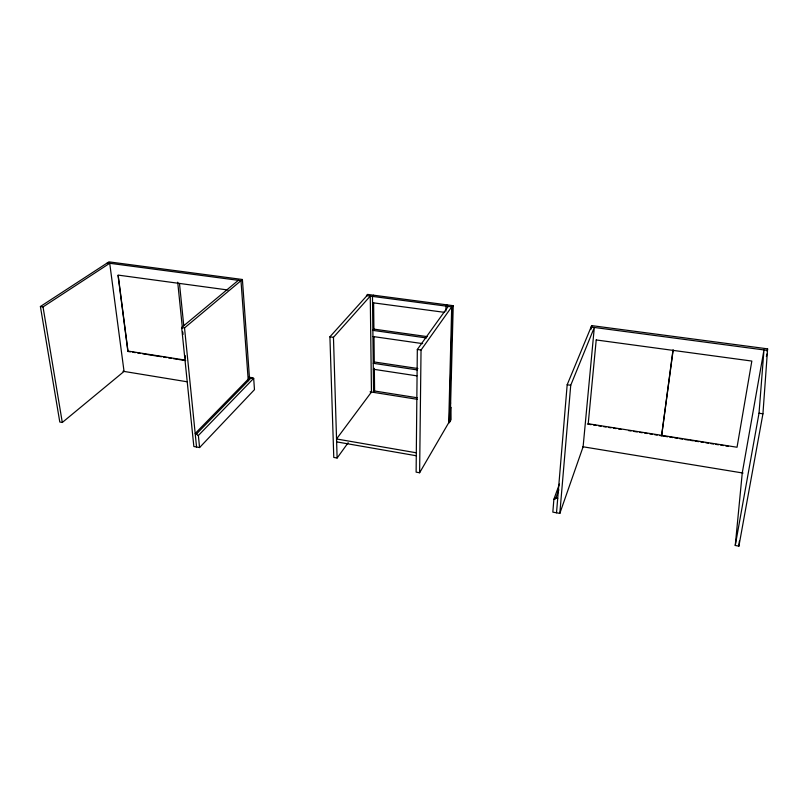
<?xml version="1.0" encoding="UTF-8"?>
<svg xmlns="http://www.w3.org/2000/svg" width="808" height="808" viewBox="0 0 808 808"><rect width="100%" height="100%" fill="white"/><g stroke="black" fill="none" stroke-linecap="round" stroke-linejoin="round"><path stroke-width="1.21" d="M448.258 306.394L417.322 349.48L416.12 472.135L419.615 472.761L448.713 422.715L451.712 306.848L421.039 350.026L419.615 472.761M445.885 311.09L446.006 306.101L446.905 304.858M452.349 306.939L366.408 295.597L367.478 294.405L453.227 305.687L452.349 306.939L449.319 422.816L451.046 419.645L450.955 407.323L450.511 408.06M450.157 421.362L453.227 305.687M735.26 545.471L759.015 413.231L763.974 349.935L742.259 472.922L735.26 545.471L738.896 546.137L762.934 413.817L767.6 348.844L591.688 325.614L567.176 384.749L556.51 512.797M559.419 484.073L553.884 499.233L552.834 512.131L559.823 513.403L583.103 446.794L594.314 327.462L570.731 385.275L559.823 513.403M738.896 546.137L739.36 541.128M590.87 329.553L591.102 327.038L767.489 350.399M591.456 328.119L591.688 325.614M672.973 350.207L661.601 435.805L673.175 349.935M767.156 351.329L767.6 348.844M766.388 356.55L766.832 354.096M553.884 499.233A1.899 1.545 21.4 0 0 555.864 498.001L558.843 489.799M449.793 404.465L450.642 403.041M366.953 295.667L329.916 336.815L333.775 457.429L337.118 458.025L348.147 442.734M371.458 392.042L336.532 438.966L416.312 452.793M373.538 295.203L372.478 296.395L373.579 392.375L374.589 391.011L374.336 368.317M337.118 458.025L333.462 337.33L370.256 296.102L371.458 392.567M238.34 280.315L181.659 327.493L193.849 446.511L199.576 447.561L254.469 389.658L253.682 378.356L248.723 377.558M199.576 447.561L198.374 435.482L253.682 378.356L249.046 377.043M249.47 377.892L195.193 433.482L196.708 433.755L251.53 377.447M181.659 327.493L184.527 327.917L242.4 279.487L249.48 378.094M62.297 422.473L124.048 371.428L109.716 263.277L43.026 306.909L40.4 306.515L59.792 422.008L62.297 422.473L43.026 306.909M40.4 306.515L108.939 261.863L242.4 279.487M107.262 262.954L240.986 280.669L248.248 380.699M372.549 302.727L444.612 312.363M227.937 290.001L118.15 275.104L127.977 351.066L185.244 360.115M427.422 336.663L373.912 329.119L372.872 330.371L426.493 337.956M372.942 336.512L422.675 343.632M329.916 336.815L333.462 337.33M417.322 349.48L421.039 350.026M567.176 384.749L570.731 385.275M759.015 413.231L762.934 413.817M417.887 368.519L374.266 361.974L373.245 363.287L417.433 369.943M373.316 369.236L416.898 375.861M130.381 351.854L127.886 351.46L118.039 275.376M132.815 352.238L135.35 352.642M137.734 353.015L140.329 353.429M142.652 353.793L146.349 354.379M147.793 354.611L161.469 356.772M163.569 357.106L166.448 357.56M168.488 357.883L171.417 358.338M173.417 358.661L177.103 359.237M178.881 359.52L185.719 360.6M587.376 424.079L591.113 424.665M593.607 425.059L596.102 425.452M598.597 425.846L601.091 426.24M603.586 426.634L606.081 427.028M608.575 427.422L611.07 427.816M613.565 428.21L616.06 428.604M618.554 428.998L621.049 429.391M628.523 430.573L631.018 430.967M633.512 431.361L637.26 431.957M639.754 432.351L642.239 432.745M644.734 433.139L647.228 433.532M649.723 433.926L652.218 434.32M654.712 434.714L657.207 435.108M659.702 435.502L667.782 436.785M669.68 437.077L672.731 437.562M674.66 437.865L677.68 438.34M679.649 438.653L682.619 439.128M685.093 439.522L688.386 440.037M690.042 440.299L693.365 440.825M694.991 441.077L698.698 441.663M700.849 442.006L703.647 442.451M705.839 442.794L708.596 443.228M710.828 443.582L713.535 444.016M715.817 444.37L718.484 444.794M720.807 445.158L723.433 445.572M725.786 445.945L728.382 446.359M373.761 390.88L417.16 397.748M370.094 391.819L417.484 399.344M122.947 371.246L187.244 381.8M582.568 446.703L743.057 473.054M336.623 441.875L416.282 455.752M555.864 498.001L557.712 498.334M184.527 327.917L196.556 447.006M179.487 283.527L183.769 325.765M177.709 282.184L182.416 328.24M182.79 331.977L183.052 334.462M185.204 355.621L185.466 358.116M373.619 302.768L373.922 330.502M373.993 336.805L374.286 363.277M198.374 435.482A1.697 1.283 42.2 0 1 196.708 433.755M596.213 339.956L588.214 423.745L737.037 447.248L751.834 361.065L596.213 339.956"/></g></svg>
